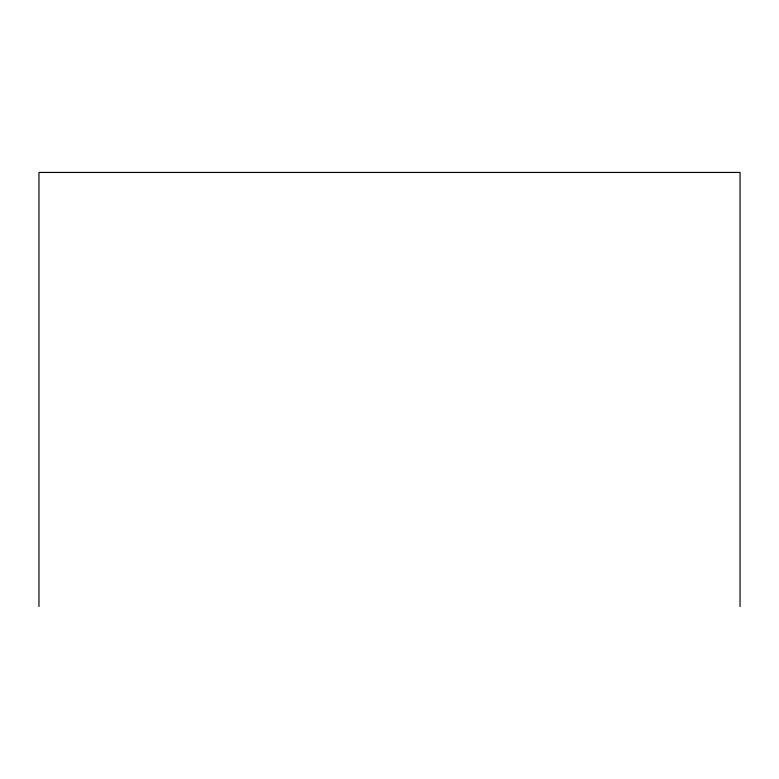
<?xml version="1.0" encoding="UTF-8"?>
<svg xmlns="http://www.w3.org/2000/svg" width="779" height="779" viewBox="0 0 779 779"><rect width="100%" height="100%" fill="white"/><g stroke="black" fill="none" stroke-linecap="round" stroke-linejoin="round"><path stroke-width="1.17" d="M740.05 606.559L740.05 172.441L38.95 172.441L38.95 606.559"/></g></svg>
